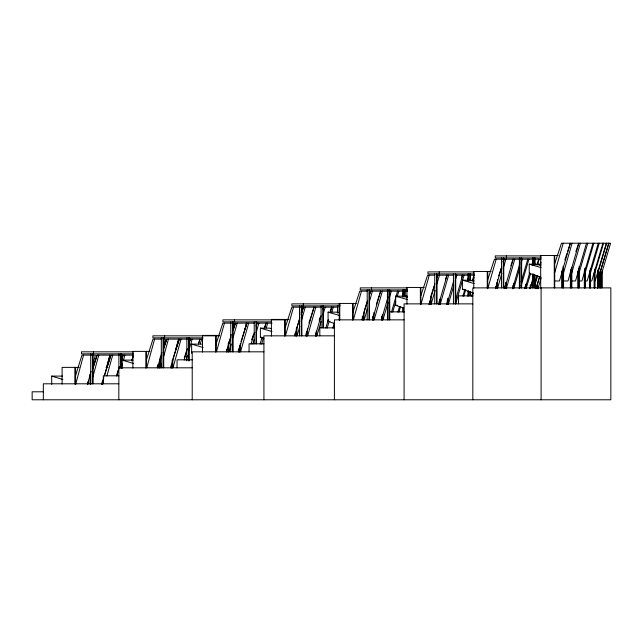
<?xml version="1.0" encoding="UTF-8"?>
<svg xmlns="http://www.w3.org/2000/svg" width="643" height="643" viewBox="0 0 643 643"><rect width="100%" height="100%" fill="white"/><g stroke="black" fill="none" stroke-linecap="round" stroke-linejoin="round"><path stroke-width="0.96" d="M83.55 355.121L75.593 384.618L75.593 367.378M91.049 371.3L87.456 384.618L87.456 382.802M92.849 364.637L95.421 355.121L81.942 355.121L75.593 375.536M92.825 377.007L98.797 355.121M106.529 367.491L109.905 355.121M103.796 377.955L101.98 384.618L101.98 381.894M104.311 376.059L110.025 355.121L97.045 355.121L93.251 367.185M146.773 367.683L154.617 339.134M157.623 367.683L161.803 352.452M163.635 345.797L165.46 339.134L163.491 339.134M160.549 367.683L161.61 363.874M163.716 356.262L168.466 339.134M175.435 350.556L178.601 339.134M170.797 367.683L178.714 339.134L166.698 339.134L164.029 347.485M216.506 351.697L224.447 323.148M226.505 351.697L231.271 334.569M233.128 327.906L234.446 323.148L232.79 323.148M106.875 376.059L112.702 355.121M121.423 358.923L122.483 355.121M116.753 376.059L119.405 366.542M121.262 359.879L122.588 355.121L120.82 355.121M173.007 367.683L181.053 339.134M189.195 341.988L189.998 339.134M184.195 360.072L187.41 348.651M188.753 343.892L190.095 339.134L188.319 339.134M229.157 351.697L231.295 344.085M233.16 337.422L237.163 323.148M245.714 326.001L246.518 323.148M238.609 351.697L246.607 323.148L235.386 323.148L233.586 328.718M285.508 335.71L293.529 307.161M294.759 335.71L299.839 317.626M301.173 312.868L302.781 307.161L291.858 307.161L285.243 327.576M121.117 368.439L122.467 363.681M123.279 360.827L124.895 355.121M131.775 360.827L133.398 355.121L123.102 355.121L121.591 359.759M297.17 335.71L299.863 326.194M301.205 321.436L305.24 307.161M305.891 335.71L313.969 307.161M353.401 319.724L361.479 291.175M362.073 319.724L367.458 300.691M369.339 294.028L370.151 291.175M240.595 351.697L248.704 323.148M251.1 344.085L254.347 332.664M256.236 326.001L257.047 323.148M364.284 319.724L367.531 308.302M369.428 301.639L372.41 291.175M372.498 319.724L380.624 291.175M429.283 275.188L420.876 304.686L420.876 287.445M428.961 304.686L434.925 283.756M436.822 277.093L437.369 275.188M186.157 360.072L187.523 355.314M188.608 351.504L192.144 339.134M198.607 343.892L199.965 339.134L198.438 343.772M307.675 335.71L315.842 307.161M315.359 335.71L321.082 315.729M322.987 309.066L323.525 307.161M374.186 319.724L382.384 291.175M381.492 319.724L388.05 296.881M435.102 290.411L431.019 304.686L431.019 296.511M437.015 283.756L439.466 275.188M438.63 304.686L447.078 275.188M496.179 259.201L487.74 288.699L487.74 271.459M501.733 266.813L495.472 288.699L495.472 286.882M503.091 262.055L503.911 259.201L494.475 259.201L487.74 279.617M501.797 273.476L497.425 288.699L497.425 279.617M503.164 268.718L505.896 259.201M513.21 259.201L504.731 288.699L504.731 286.882M252.876 344.085L254.242 339.327M256.155 332.664L258.896 323.148M260.11 344.085L262.022 337.422M264.763 327.906L266.13 323.148M316.951 335.71L321.074 321.436M322.995 314.773L325.197 307.161M325.816 328.099L328.292 319.531M330.486 311.919L331.86 307.161M448.629 275.188L440.109 304.686L440.109 299.236M453.725 280.895L446.853 304.686L446.853 302.869M554.708 272.712L563.204 243.215M563.035 274.553L572.085 243.215M578.901 243.215L568.002 280.975L563.131 280.975M200.327 343.892L201.701 339.134M261.621 344.085L263.55 337.422M266.315 327.906L267.697 323.148M383.027 319.724L387.994 302.596M389.377 297.838L391.306 291.175M391.499 312.112L397.567 291.175M448.227 304.686L453.757 285.653M455.694 278.998L456.803 275.188M455.541 299.927L462.735 275.188M514.794 259.201L506.25 288.699L506.25 282.341M512.6 288.699L519.769 263.96M571.297 274.553L580.396 243.215M586.488 243.215L575.525 280.975L571.177 280.975M327.183 328.099L329.12 321.436M331.892 311.919L333.283 307.161M332.833 328.099L334.215 323.341M337.27 312.868L337.824 310.971M392.696 312.112L395.758 301.639M397.149 296.881L398.821 291.175M397.896 312.112L399.56 306.398M402.341 296.881L403.458 293.079M519.825 267.769L513.717 288.699L513.717 283.25M521.216 263.011L522.325 259.201M519.174 288.699L519.729 286.802M521.119 282.044L527.782 259.201M579.15 272.712L587.774 243.215M592.95 243.215L581.907 280.975L579.319 280.975M333.982 328.099L334.545 326.194M398.925 312.112L400.605 306.398M455.686 303.737L464.045 275.188M462.904 296.126L464.849 289.463M467.357 280.895L468.474 277.093M463.82 296.126L465.781 289.463M467.782 296.126L468.337 294.221M472.259 280.895L473.947 275.188M521.103 285.846L528.916 259.201M529.776 272.528L525.034 288.699L525.034 286.882M532.01 264.908L533.401 260.15M585.21 272.712L593.875 243.215M598.271 243.215L587.18 280.975L584.543 280.975M473.007 280.895L474.132 277.093M471.6 296.126L472.726 292.316M530.612 273.476L526.119 288.699L526.119 284.158M529.92 288.699L533.288 277.286M536.929 264.908L538.617 259.201M533.272 279.183L530.451 288.699L530.451 285.066M537.492 264.908L539.18 259.201M534.687 283.941L537.226 275.381M540.321 264.908L541.165 262.055M590.001 274.553L599.244 243.215M602.885 243.215L591.745 280.975L589.928 280.975M594.855 272.712L603.584 243.215M595.129 280.975L606.309 243.215M472.187 296.126L473.031 293.272M534.646 285.846L537.757 275.381M539.614 276.329L535.949 288.699L536.053 286.191M539.549 277.286L536.166 288.699L536.085 286.191M541.076 278.234L537.974 288.699L537.974 286.882M597.966 272.712L606.711 243.215M597.765 280.059L608.696 243.215M599.614 274.553L608.921 243.215M599.686 280.059L610.617 243.215L561.484 243.215L554.708 263.63M92.793 369.042L97.173 355.121M146.516 359.55L152.978 339.134L161.851 339.134M159.713 361.342L161.771 354.912M163.555 349.342L166.81 339.134M107.051 367.185L110.926 355.121L119.622 355.121M104.487 375.536L111.046 355.121M215.662 345.355L222.791 323.148L231.448 323.148M228.892 343.563L230.99 337.069M233.087 330.574L235.491 323.148M175.652 350.266L179.268 339.134L187.41 339.134M179.373 339.134L172.742 359.55L172.742 367.724M116.833 374.604L118.65 369.042M121.085 361.615L123.207 355.121M301.647 312.731L303.464 307.161L321.604 307.161M299.622 319.225L296.897 327.576L296.897 335.75M301.141 314.588L303.56 307.161M352.541 313.382L359.791 291.175L367.507 291.175M244.485 330.574L246.92 323.148L254.427 323.148M240.932 341.706L247.008 323.148M369.709 293.955L370.625 291.175L387.986 291.175M364.316 310.657L367.057 302.306M369.492 294.888L370.714 291.175M420.876 295.603L427.587 275.188L434.772 275.188M189.122 342.848L190.344 339.134L202.81 339.134M184.324 357.693L186.462 351.199M188.608 344.704L190.441 339.134M308.929 322.939L314.138 307.161M431.019 295.603L434.387 285.396M436.838 277.969L437.762 275.188M131.791 360.691L133.029 356.978M251.646 339.85L253.487 334.28M256.26 325.929L257.184 323.148M376.372 304.163L380.68 291.175M498.655 275.903L501.114 268.485M503.268 261.982L504.184 259.201M564.803 259.917L566.965 253.422M567.584 251.566L570.365 243.215L559.458 280.975L555.005 280.975M319.145 320.15L320.077 317.369M445.366 279.826L446.917 275.188M510.896 265.696L513.074 259.201M264.723 326.861L265.969 323.148M330.301 310.874L331.547 307.161M575.871 251.566L578.668 243.215M461.361 277.969L462.301 275.188M558.277 255.472L540.683 255.472L540.683 287.879M541.398 255.906L495.271 255.906L495.271 257.931L541.398 257.931M504.096 259.201L520.235 259.201M521.417 259.201L533.682 259.201M534.767 259.201L541.068 259.201M541.125 277.286L529.245 273.363L529.245 264.193L536.366 264.193L540.94 265.503M540.948 264.193L538.03 264.193L540.779 264.98M491.156 271.459L473.754 271.459L473.754 288.152M474.534 271.893L427.933 271.893L427.933 273.918L474.534 273.918M437.682 275.188L453.653 275.188M456 275.188L468.032 275.188M469.221 275.188L474.655 275.188M473.328 292.967L462.43 289.35L462.43 280.179L470.154 280.179L473.795 281.224M473.827 280.179L472.002 280.179L473.827 280.702M424.259 287.445L406.923 287.445L406.923 304.139M407.59 287.879L360.273 287.879L360.273 289.905L407.59 289.905M462.43 289.35L464.359 289.35M389.513 291.175L403.145 291.175M404.986 291.175L407.638 291.175M472.991 295.876L458.507 295.876L458.507 303.866M403.804 308.053L395.662 305.337L395.662 296.166L403.74 296.166L407.365 297.211M407.574 296.166L405.669 296.166L407.493 296.688M356.343 303.432L339.223 303.432L339.231 320.126M340.292 303.866L291.866 303.866L291.866 305.891L340.292 305.891M472.822 303.866L404.085 303.866L404.085 399.785M395.662 305.337L397.454 305.337M323.397 307.161L337.985 307.161M389.771 311.863L404.431 311.863M334.376 323.437L328.083 321.323L328.083 312.152L336.755 312.152L339.448 312.94M288.803 319.418L271.402 319.418L271.402 336.112M287.67 319.852L222.888 319.852L222.888 321.878L271.459 321.878M404.085 319.852L334.4 319.852L334.4 399.785M328.083 321.323L330.004 321.323M257.104 323.148L272.093 323.148M334.641 327.85L319.82 327.85L319.82 335.839M263.943 338.515L260.375 337.31L260.375 328.139L269.626 328.139L271.41 328.661M219.367 335.405L202.489 335.405L202.489 352.099M219.384 335.839L152.897 335.839L152.897 337.864L203.075 337.864M334.4 335.839L263.927 335.839L263.927 399.785M260.375 337.31L262.223 337.31M263.927 343.836L249.066 343.836L249.066 351.825M191.622 353.296L191.622 344.126L201.629 344.126M149.899 351.391L132.876 351.391L132.876 368.085M133.631 351.825L81.444 351.825L81.444 353.851L133.631 353.851M263.927 351.825L192.217 351.825L192.217 399.785M192.321 359.823L177.05 359.823L177.05 367.812M122.21 368.367L122.21 360.112L133.053 360.112M79.145 367.378L62.106 367.378L62.106 384.072M106.015 367.378L107.92 367.378M118.826 367.812L192.217 367.812M118.939 375.809L103.322 375.809L103.322 383.799M51.705 384.353L51.705 376.099L62.588 376.099M118.826 383.799L43.33 383.799L43.33 399.785M43.547 391.796L32.15 391.796L32.15 399.785L610.85 399.785L610.85 287.879L472.822 287.879L472.822 399.785M529.245 264.193L541.125 267.592M462.43 280.179L474.237 283.579M395.662 296.166L407.429 299.566M328.083 312.152L339.769 315.552M260.375 328.139L271.981 331.539M191.622 344.126L203.116 347.525M122.21 360.112L133.551 363.512M51.705 376.099L62.853 379.499M601.969 271.185L601.969 287.879M601.864 272.712L601.864 287.879M600.16 272.712L600.16 287.879M600.056 271.185L600.072 287.879M599.943 272.712L599.943 287.879M597.966 269.988L597.966 287.879M597.572 272.712L597.572 287.879M594.855 269.079L594.855 287.879M594.687 269.224L594.687 287.879M594.413 271.185L594.413 287.879M594.18 272.712L594.18 287.879M590.539 269.079L590.539 287.879M590.314 269.224L590.314 287.879M589.88 271.185L589.88 287.879M589.607 270.896L589.607 287.879M585.21 268.171L585.21 287.879M584.937 268.244L584.937 287.879M584.648 271.185L584.648 287.879M584.326 270.896L584.326 287.879M579.15 266.355L579.15 287.879M578.821 268.244L578.821 287.879M578.306 271.185L578.306 287.879M577.92 270.896L577.92 287.879M571.836 267.263L571.836 287.879M571.45 267.255L571.45 287.879M570.807 269.224L570.807 287.879M570.381 272.712L570.381 287.879M563.565 266.355L563.565 287.879M563.139 266.274L563.139 287.879M562.279 271.185L562.279 287.879M561.837 270.896L561.837 287.879M554.708 255.472L554.708 287.879M554.266 255.472L554.266 287.879M541.101 287.879L541.101 399.785M538.087 286.191L538.087 288.152M534.976 257.931L534.976 264.924M534.976 274.907L534.976 287.879M534.671 257.931L534.671 264.924M534.671 274.907L534.671 287.879M533.135 257.931L533.135 264.924M533.135 273.902L533.135 287.879M532.83 257.931L532.83 264.924M532.83 273.902L532.83 287.879M530.274 285.211L530.162 288.152M525.886 284.23L525.886 288.152M525.331 286.191L525.331 288.152M521.634 257.931L521.634 287.879M521.208 257.931L521.208 287.879M519.817 257.931L519.817 287.879M519.391 257.931L519.391 287.879M513.371 285.211L513.371 288.152M512.993 285.211L512.993 288.152M506.395 255.906L506.395 257.931M505.848 282.261L505.848 288.152M505.189 285.211L505.189 288.152M503.758 257.931L503.758 287.879M503.276 257.931L503.276 287.879M501.476 257.931L501.476 287.879M496.967 282.261L496.967 288.152M495.954 286.191L495.954 288.152M487.257 271.459L487.257 288.152M470.226 273.918L470.226 280.911M470.226 291.89L470.226 295.884M469.896 273.918L469.896 280.911M469.896 291.89L469.896 295.884M468.385 273.918L468.385 280.911M468.385 290.893L468.385 295.884M468.056 273.918L468.056 280.911M468.056 290.893L468.056 295.884M455.694 273.918L455.694 303.866M455.244 273.918L455.244 303.866M453.436 273.918L453.436 303.866M448.227 298.328L448.227 303.777M447.858 298.248L447.858 304.139M447.271 300.217L447.271 304.139M439.691 299.228L439.691 304.139M439.209 271.893L439.209 273.918M439.105 301.197L439.105 304.139M437.039 273.918L437.039 303.866M436.541 273.918L436.541 303.866M434.74 273.918L434.74 303.866M430.537 296.286L430.537 304.139M429.468 301.197L429.468 304.139M420.369 287.445L420.369 304.139M405.09 289.905L405.09 296.897M404.744 289.905L404.744 296.897M403.257 289.905L403.257 296.897M403.257 307.876L403.257 311.871M402.904 289.905L402.912 296.897M402.912 307.876L402.912 311.871M389.714 289.905L389.771 319.852M389.232 289.905L389.232 319.852M387.914 289.905L387.914 319.852M387.432 289.905L387.432 319.852M382.754 314.314L382.754 319.764M382.36 315.215L382.36 320.126M381.677 316.203L381.677 320.126M373.913 312.498L373.913 319.764M373.454 315.215L373.454 320.126M372.739 316.203L372.739 320.126M371.55 287.879L371.55 289.905M369.524 289.905L369.524 319.852M368.986 289.905L368.986 319.852M367.201 289.905L367.201 319.852M364.01 311.59L364.01 319.764M363.504 314.234L363.504 320.126M362.339 316.203L362.339 320.126M353.128 303.432L353.128 319.764M352.589 303.432L352.589 320.126M339.769 303.432L339.769 320.118M339.416 305.891L339.416 311.879M337.583 305.891L337.583 312.884M323.365 305.891L323.365 327.858M322.858 305.891L322.858 327.858M321.058 305.891L321.066 327.858M316.669 331.209L316.669 335.75M316.252 331.201L316.252 336.112M315.568 333.17L315.568 336.112M307.402 328.485L307.402 335.75M306.92 331.201L306.92 336.112M306.172 333.17L306.172 336.112M303.327 303.866L303.327 305.891M301.864 305.891L301.864 335.839M301.294 305.891L301.294 335.839M299.517 305.891L299.517 335.839M296.351 328.26L296.351 336.112M295.073 333.17L295.073 336.112M285.243 319.418L285.243 335.75M284.664 319.418L284.664 336.112M256.541 321.878L256.541 343.836M255.994 321.878L255.994 343.836M254.21 321.878L254.21 343.836M240.321 343.563L240.321 351.737M239.799 345.227L239.799 352.099M238.931 348.176L238.931 352.099M238.344 349.921L238.344 351.737M234.55 319.852L234.55 321.878M233.152 321.878L233.152 351.825M232.525 321.878L232.525 351.825M230.765 321.878L230.765 351.825M228.892 341.746L228.892 351.737M228.297 343.266L228.297 352.099M226.866 349.157L226.866 352.099M216.241 335.405L216.241 351.737M215.614 335.405L215.614 352.099M189.219 337.864L189.219 360.827M188.624 337.864L188.624 360.827M186.856 337.864L186.856 360.827M172.179 360.233L172.179 368.085M171.175 365.144L171.175 368.085M164.592 335.839L164.592 337.864M163.724 337.864L163.724 367.812M163.049 337.864L163.049 367.812M161.313 337.864L161.313 367.812M160.292 356.833L160.292 367.724M159.649 360.233L159.649 368.085M158.033 364.163L158.033 368.085M157.358 365.907L157.358 367.724M146.516 351.391L146.516 367.724M145.832 351.391L145.832 368.085M121.294 353.851L121.294 367.828M120.643 353.851L120.643 367.828M118.899 353.851L118.826 399.785M102.679 380.142L102.679 384.072M93.468 351.825L93.468 353.851M93.155 353.851L93.155 383.799M92.415 353.851L92.415 383.799M90.703 353.851L90.743 384.618M90.044 374.25L90.044 384.072M88.195 381.13L88.195 384.072M74.845 367.378L74.845 384.072M597.837 287.879L597.837 270.205L597.749 287.879"/></g></svg>
